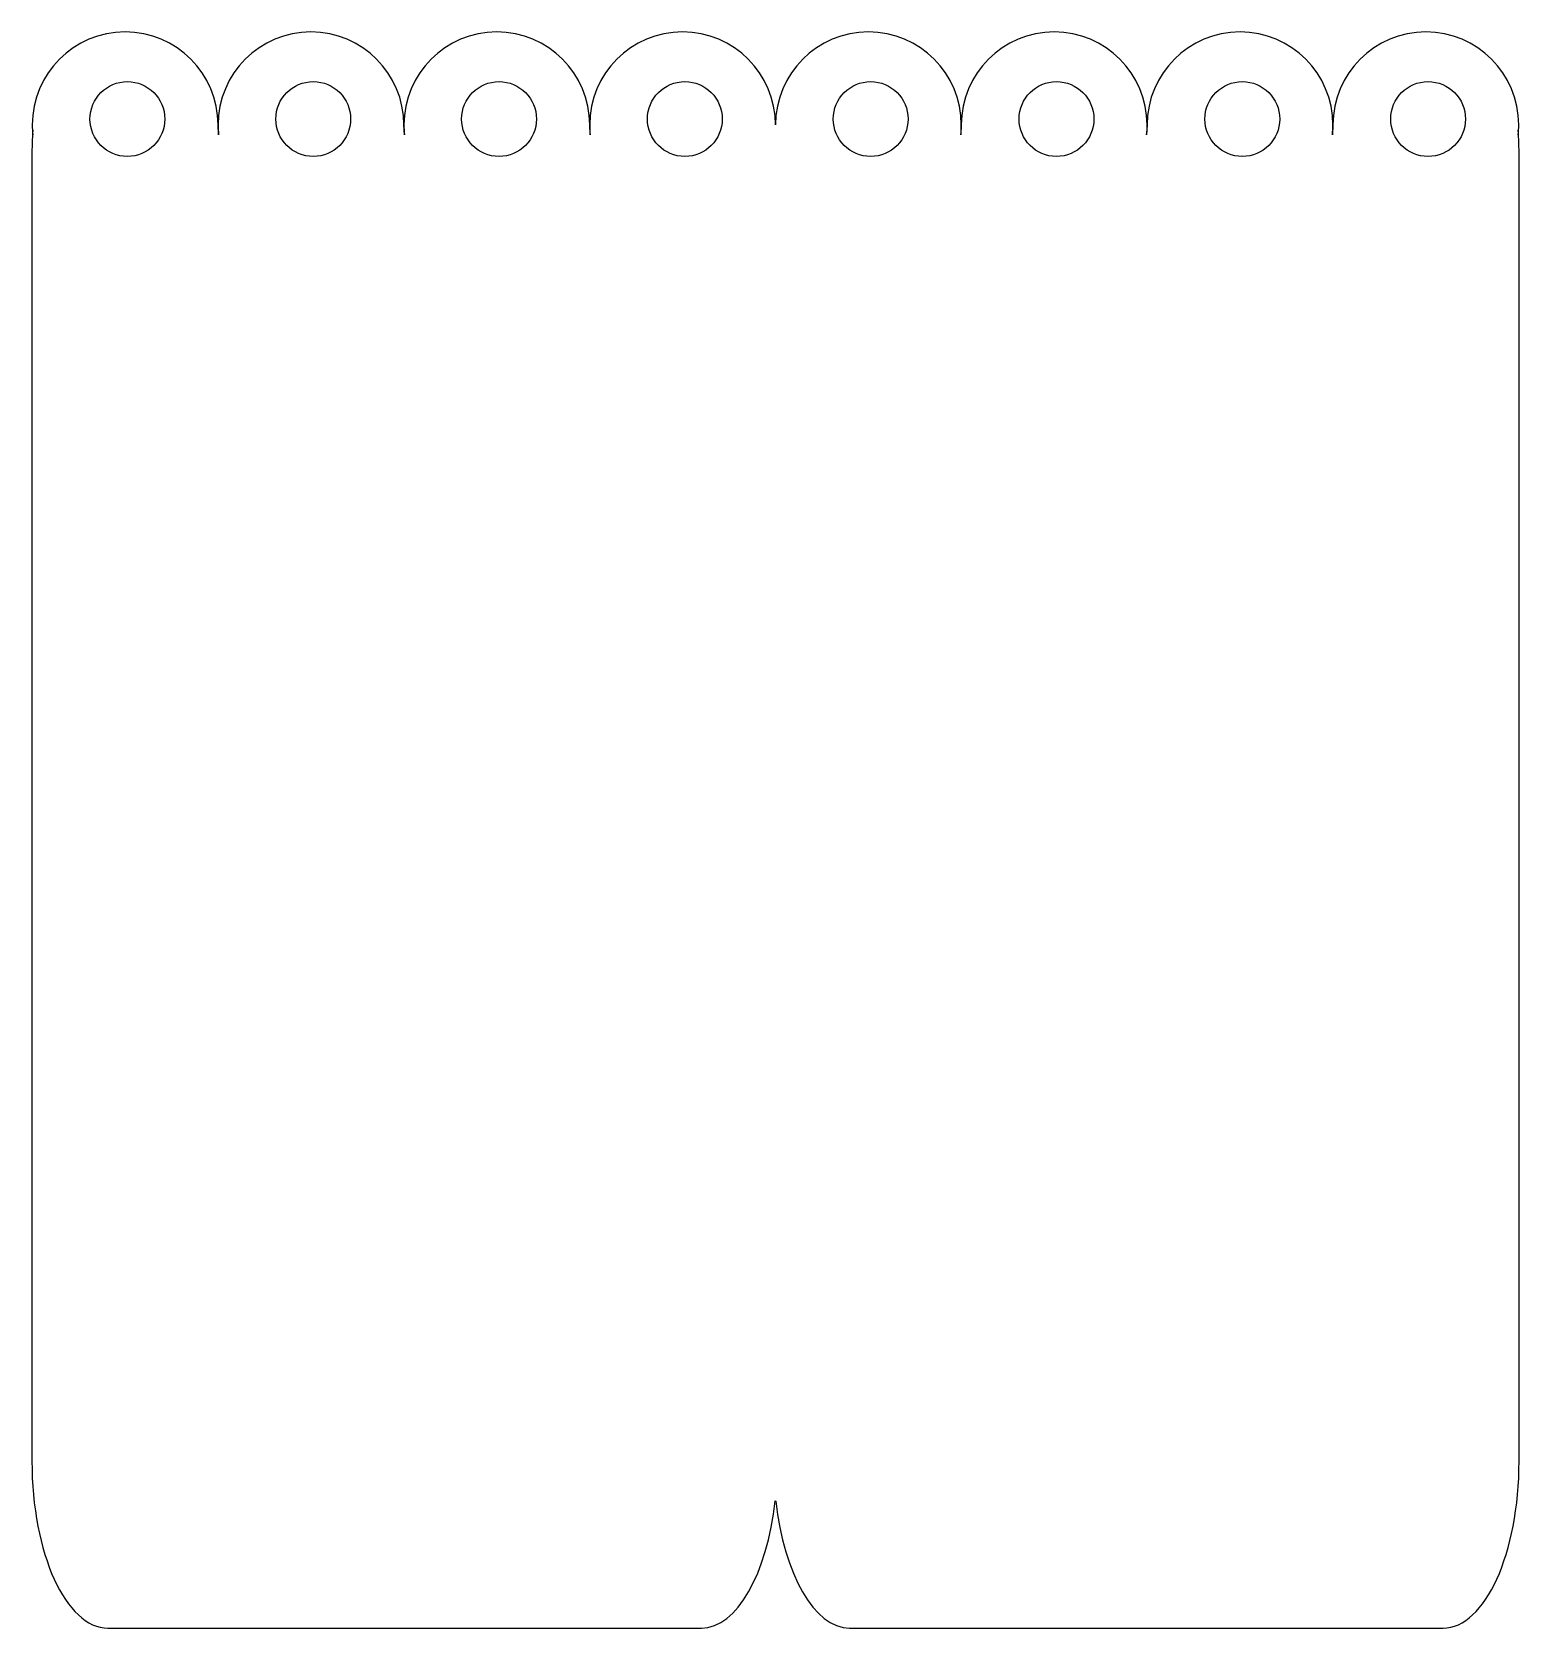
# Model space of a CAD drawing. Header units: centimetres. Extents: x -4.12 to 3.5, y -3.74 to 4.44.
import ezdxf

# ---------------------------------------------------------------- set-up
doc = ezdxf.new("R2010")
doc.units = ezdxf.units.CM
doc.header["$MEASUREMENT"] = 0
doc.layers.add('Camada 1', color=7, linetype='Continuous')

msp = doc.modelspace()

# ---------------------------------------------------------------- linework, layer by layer
at = {"layer": 'Camada 1'}
for points, knots in [([(-0.31353, -3.08512), (-0.35518, -3.45951), (-0.50882, -3.73734), (-0.69196, -3.73734), (-0.69196, -3.73734), (-0.69196, -3.73734), (-3.73393, -3.73735), (-3.73393, -3.73735), (-3.73393, -3.73735), (-3.94909, -3.73735), (-4.12353, -3.35392), (-4.12353, -2.88095), (-4.12353, -2.88095), (-4.12353, -2.88095), (-4.12353, 3.806), (-4.12353, 3.806), (-4.12353, 3.806), (-4.12353, 3.85175), (-4.12189, 3.89662), (-4.11874, 3.94041), (-4.11874, 3.94041), (-4.11874, 3.94041), (-4.11924, 3.91673), (-4.11924, 3.91673), (-4.11924, 3.91673), (-4.12099, 3.93337), (-4.12191, 3.95028), (-4.12191, 3.9674), (-4.12191, 3.9674), (-4.12191, 4.23042), (-3.90866, 4.44365), (-3.64566, 4.44365), (-3.64566, 4.44365), (-3.38266, 4.44365), (-3.16941, 4.23042), (-3.16941, 3.9674), (-3.16941, 3.9674), (-3.16941, 3.9674), (-3.16674, 3.91673), (-3.16674, 3.91673), (-3.16674, 3.91673), (-3.16849, 3.93337), (-3.16941, 3.95028), (-3.16941, 3.9674), (-3.16941, 3.9674), (-3.16941, 4.23042), (-2.95616, 4.44365), (-2.69316, 4.44365), (-2.69316, 4.44365), (-2.43016, 4.44365), (-2.21691, 4.23042), (-2.21691, 3.9674), (-2.21691, 3.9674), (-2.21691, 3.9674), (-2.21424, 3.91673), (-2.21424, 3.91673), (-2.21424, 3.91673), (-2.21599, 3.93337), (-2.21691, 3.95028), (-2.21691, 3.9674), (-2.21691, 3.9674), (-2.21691, 4.23042), (-2.00368, 4.44365), (-1.74066, 4.44365), (-1.74066, 4.44365), (-1.47764, 4.44365), (-1.26441, 4.23042), (-1.26441, 3.9674), (-1.26441, 3.9674), (-1.26441, 3.9674), (-1.26174, 3.91673), (-1.26174, 3.91673), (-1.26174, 3.91673), (-1.26349, 3.93337), (-1.26441, 3.95028), (-1.26441, 3.9674), (-1.26441, 3.9674), (-1.26441, 4.23042), (-1.05118, 4.44365), (-0.78816, 4.44365), (-0.78816, 4.44365), (-0.52514, 4.44365), (-0.31191, 4.23042), (-0.31191, 3.9674), (-0.31191, 3.9674), (-0.31191, 4.23042), (-0.09868, 4.44365), (0.16434, 4.44365), (0.16434, 4.44365), (0.42734, 4.44365), (0.64059, 4.23042), (0.64059, 3.9674), (0.64059, 3.9674), (0.64059, 3.95028), (0.63969, 3.93337), (0.63792, 3.91673), (0.63792, 3.91673), (0.63792, 3.91673), (0.64059, 3.9674), (0.64059, 3.9674), (0.64059, 3.9674), (0.64059, 4.23042), (0.85384, 4.44365), (1.11684, 4.44365), (1.11684, 4.44365), (1.37984, 4.44365), (1.59309, 4.23042), (1.59309, 3.9674), (1.59309, 3.9674), (1.59309, 3.95028), (1.59219, 3.93337), (1.59042, 3.91673), (1.59042, 3.91673), (1.59042, 3.91673), (1.59309, 3.9674), (1.59309, 3.9674), (1.59309, 3.9674), (1.59309, 4.23042), (1.80634, 4.44365), (2.06934, 4.44365), (2.06934, 4.44365), (2.33234, 4.44365), (2.54559, 4.23042), (2.54559, 3.9674), (2.54559, 3.9674), (2.54559, 3.95028), (2.54469, 3.93337), (2.54292, 3.91673), (2.54292, 3.91673), (2.54292, 3.91673), (2.54559, 3.9674), (2.54559, 3.9674), (2.54559, 3.9674), (2.54559, 4.23042), (2.75884, 4.44365), (3.02184, 4.44365), (3.02184, 4.44365), (3.28484, 4.44365), (3.49809, 4.23042), (3.49809, 3.9674), (3.49809, 3.9674), (3.49809, 3.95028), (3.49719, 3.93337), (3.49542, 3.91673), (3.49542, 3.91673), (3.49542, 3.91673), (3.49492, 3.94041), (3.49492, 3.94041), (3.49492, 3.94041), (3.49807, 3.89662), (3.49971, 3.85172), (3.49971, 3.806), (3.49971, 3.806), (3.49971, 3.806), (3.49971, -2.88095), (3.49971, -2.88095), (3.49971, -2.88095), (3.49971, -3.35392), (3.32527, -3.73735), (3.11011, -3.73735), (3.11011, -3.73735), (3.11011, -3.73735), (0.06816, -3.73735), (0.06816, -3.73735), (0.06816, -3.73735), (-0.11472, -3.73735), (-0.26818, -3.4603), (-0.31009, -3.08674), (-0.31009, -3.08674), (-0.31009, -3.08674), (-0.31353, -3.08512), (-0.31353, -3.08512)], [0, 0, 0, 0, 0.0227273, 0.0227273, 0.0227273, 0.0227273, 0.0454545, 0.0454545, 0.0454545, 0.0454545, 0.0681818, 0.0681818, 0.0681818, 0.0681818, 0.0909091, 0.0909091, 0.0909091, 0.0909091, 0.1136364, 0.1136364, 0.1136364, 0.1136364, 0.1363636, 0.1363636, 0.1363636, 0.1363636, 0.1590909, 0.1590909, 0.1590909, 0.1590909, 0.1818182, 0.1818182, 0.1818182, 0.1818182, 0.2045455, 0.2045455, 0.2045455, 0.2045455, 0.2272727, 0.2272727, 0.2272727, 0.2272727, 0.25, 0.25, 0.25, 0.25, 0.2727273, 0.2727273, 0.2727273, 0.2727273, 0.2954545, 0.2954545, 0.2954545, 0.2954545, 0.3181818, 0.3181818, 0.3181818, 0.3181818, 0.3409091, 0.3409091, 0.3409091, 0.3409091, 0.3636364, 0.3636364, 0.3636364, 0.3636364, 0.3863636, 0.3863636, 0.3863636, 0.3863636, 0.4090909, 0.4090909, 0.4090909, 0.4090909, 0.4318182, 0.4318182, 0.4318182, 0.4318182, 0.4545455, 0.4545455, 0.4545455, 0.4545455, 0.4772727, 0.4772727, 0.4772727, 0.4772727, 0.5, 0.5, 0.5, 0.5, 0.5227273, 0.5227273, 0.5227273, 0.5227273, 0.5454545, 0.5454545, 0.5454545, 0.5454545, 0.5681818, 0.5681818, 0.5681818, 0.5681818, 0.5909091, 0.5909091, 0.5909091, 0.5909091, 0.6136364, 0.6136364, 0.6136364, 0.6136364, 0.6363636, 0.6363636, 0.6363636, 0.6363636, 0.6590909, 0.6590909, 0.6590909, 0.6590909, 0.6818182, 0.6818182, 0.6818182, 0.6818182, 0.7045455, 0.7045455, 0.7045455, 0.7045455, 0.7272727, 0.7272727, 0.7272727, 0.7272727, 0.75, 0.75, 0.75, 0.75, 0.7727273, 0.7727273, 0.7727273, 0.7727273, 0.7954545, 0.7954545, 0.7954545, 0.7954545, 0.8181818, 0.8181818, 0.8181818, 0.8181818, 0.8409091, 0.8409091, 0.8409091, 0.8409091, 0.8636364, 0.8636364, 0.8636364, 0.8636364, 0.8863636, 0.8863636, 0.8863636, 0.8863636, 0.9090909, 0.9090909, 0.9090909, 0.9090909, 0.9318182, 0.9318182, 0.9318182, 0.9318182, 0.9545455, 0.9545455, 0.9545455, 0.9545455, 1, 1, 1, 1]), ([(-3.63408, 3.80524), (-3.52817, 3.80524), (-3.44231, 3.8911), (-3.44231, 3.99701), (-3.44231, 3.99701), (-3.44231, 4.10292), (-3.52817, 4.18878), (-3.63408, 4.18878), (-3.63408, 4.18878), (-3.73999, 4.18878), (-3.82585, 4.10292), (-3.82585, 3.99701), (-3.82585, 3.99701), (-3.82585, 3.8911), (-3.73999, 3.80524), (-3.63408, 3.80524)], [0, 0, 0, 0, 0.2, 0.2, 0.2, 0.2, 0.4, 0.4, 0.4, 0.4, 0.6, 0.6, 0.6, 0.6, 1, 1, 1, 1]), ([(-2.68158, 3.80524), (-2.57567, 3.80524), (-2.48981, 3.8911), (-2.48981, 3.99701), (-2.48981, 3.99701), (-2.48981, 4.10292), (-2.57567, 4.18878), (-2.68158, 4.18878), (-2.68158, 4.18878), (-2.78749, 4.18878), (-2.87335, 4.10292), (-2.87335, 3.99701), (-2.87335, 3.99701), (-2.87335, 3.8911), (-2.78749, 3.80524), (-2.68158, 3.80524)], [0, 0, 0, 0, 0.2, 0.2, 0.2, 0.2, 0.4, 0.4, 0.4, 0.4, 0.6, 0.6, 0.6, 0.6, 1, 1, 1, 1]), ([(-1.72908, 3.80524), (-1.62317, 3.80524), (-1.53731, 3.8911), (-1.53731, 3.99701), (-1.53731, 3.99701), (-1.53731, 4.10292), (-1.62317, 4.18878), (-1.72908, 4.18878), (-1.72908, 4.18878), (-1.83499, 4.18878), (-1.92085, 4.10292), (-1.92085, 3.99701), (-1.92085, 3.99701), (-1.92085, 3.8911), (-1.83499, 3.80524), (-1.72908, 3.80524)], [0, 0, 0, 0, 0.2, 0.2, 0.2, 0.2, 0.4, 0.4, 0.4, 0.4, 0.6, 0.6, 0.6, 0.6, 1, 1, 1, 1]), ([(-0.77658, 3.80524), (-0.67067, 3.80524), (-0.58481, 3.8911), (-0.58481, 3.99701), (-0.58481, 3.99701), (-0.58481, 4.10292), (-0.67067, 4.18878), (-0.77658, 4.18878), (-0.77658, 4.18878), (-0.88249, 4.18878), (-0.96835, 4.10292), (-0.96835, 3.99701), (-0.96835, 3.99701), (-0.96835, 3.8911), (-0.88249, 3.80524), (-0.77658, 3.80524)], [0, 0, 0, 0, 0.2, 0.2, 0.2, 0.2, 0.4, 0.4, 0.4, 0.4, 0.6, 0.6, 0.6, 0.6, 1, 1, 1, 1]), ([(0.17592, 3.80524), (0.28183, 3.80524), (0.36766, 3.8911), (0.36766, 3.99701), (0.36766, 3.99701), (0.36766, 4.10292), (0.28183, 4.18878), (0.17592, 4.18878), (0.17592, 4.18878), (0.07001, 4.18878), (-0.01585, 4.10292), (-0.01585, 3.99701), (-0.01585, 3.99701), (-0.01585, 3.8911), (0.07001, 3.80524), (0.17592, 3.80524)], [0, 0, 0, 0, 0.2, 0.2, 0.2, 0.2, 0.4, 0.4, 0.4, 0.4, 0.6, 0.6, 0.6, 0.6, 1, 1, 1, 1]), ([(1.12842, 3.80524), (1.23433, 3.80524), (1.32016, 3.8911), (1.32016, 3.99701), (1.32016, 3.99701), (1.32016, 4.10292), (1.23433, 4.18878), (1.12842, 4.18878), (1.12842, 4.18878), (1.02251, 4.18878), (0.93668, 4.10292), (0.93668, 3.99701), (0.93668, 3.99701), (0.93668, 3.8911), (1.02251, 3.80524), (1.12842, 3.80524)], [0, 0, 0, 0, 0.2, 0.2, 0.2, 0.2, 0.4, 0.4, 0.4, 0.4, 0.6, 0.6, 0.6, 0.6, 1, 1, 1, 1]), ([(2.08092, 3.80524), (2.18683, 3.80524), (2.27266, 3.8911), (2.27266, 3.99701), (2.27266, 3.99701), (2.27266, 4.10292), (2.18683, 4.18878), (2.08092, 4.18878), (2.08092, 4.18878), (1.97501, 4.18878), (1.88918, 4.10292), (1.88918, 3.99701), (1.88918, 3.99701), (1.88918, 3.8911), (1.97501, 3.80524), (2.08092, 3.80524)], [0, 0, 0, 0, 0.2, 0.2, 0.2, 0.2, 0.4, 0.4, 0.4, 0.4, 0.6, 0.6, 0.6, 0.6, 1, 1, 1, 1]), ([(3.03342, 3.80524), (3.13933, 3.80524), (3.22516, 3.8911), (3.22516, 3.99701), (3.22516, 3.99701), (3.22516, 4.10292), (3.13933, 4.18878), (3.03342, 4.18878), (3.03342, 4.18878), (2.92751, 4.18878), (2.84168, 4.10292), (2.84168, 3.99701), (2.84168, 3.99701), (2.84168, 3.8911), (2.92751, 3.80524), (3.03342, 3.80524)], [0, 0, 0, 0, 0.2, 0.2, 0.2, 0.2, 0.4, 0.4, 0.4, 0.4, 0.6, 0.6, 0.6, 0.6, 1, 1, 1, 1])]:
    msp.add_open_spline(points, degree=3, knots=knots, dxfattribs=at)

doc.saveas('drawing.dxf')
